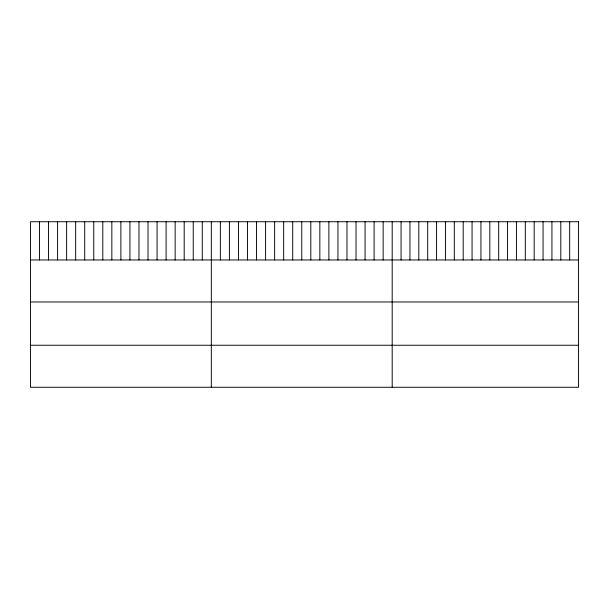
<?xml version="1.0" encoding="UTF-8"?>
<svg xmlns="http://www.w3.org/2000/svg" width="609" height="609" viewBox="0 0 609 609"><rect width="100%" height="100%" fill="white"/><g stroke="black" fill="none" stroke-linecap="round" stroke-linejoin="round"><path stroke-width="0.91" d="M30.45 259.967L578.55 259.967M30.45 301.973L578.55 301.973M30.45 345.257L578.55 345.257M569.674 221.737L569.674 259.967M560.805 221.737L560.805 259.967M551.929 221.737L551.929 259.967M543.053 221.737L543.053 259.967M534.177 221.737L534.177 259.967M525.308 221.737L525.308 259.967M516.432 221.737L516.432 259.967M507.556 221.737L507.556 259.967M498.687 221.737L498.687 259.967M489.811 221.737L489.811 259.967M480.935 221.737L480.935 259.967M472.059 221.737L472.059 259.967M463.19 221.737L463.19 259.967M454.314 221.737L454.314 259.967M445.438 221.737L445.438 259.967M436.569 221.737L436.569 259.967M427.693 221.737L427.693 259.967M418.817 221.737L418.817 259.967M409.941 221.737L409.941 259.967M401.072 221.737L401.072 259.967M392.196 221.737L392.196 387.263M383.152 221.737L383.152 259.967M374.109 221.737L374.109 259.967M365.065 221.737L365.065 259.967M356.021 221.737L356.021 259.967M346.978 221.737L346.978 259.967M337.934 221.737L337.934 259.967M328.89 221.737L328.89 259.967M319.847 221.737L319.847 259.967M310.803 221.737L310.803 259.967M301.76 221.737L301.76 259.967M292.716 221.737L292.716 259.967M283.672 221.737L283.672 259.967M274.629 221.737L274.629 259.967M265.585 221.737L265.585 259.967M256.541 221.737L256.541 259.967M247.498 221.737L247.498 259.967M238.454 221.737L238.454 259.967M229.41 221.737L229.41 259.967M220.367 221.737L220.367 259.967M211.323 221.737L211.323 387.263M202.279 221.737L202.279 259.967M193.236 221.737L193.236 259.967M184.192 221.737L184.192 259.967M175.148 221.737L175.148 259.967M166.105 221.737L166.105 259.967M157.061 221.737L157.061 259.967M148.017 221.737L148.017 259.967M138.974 221.737L138.974 259.967M129.93 221.737L129.93 259.967M120.887 221.737L120.887 259.967M111.843 221.737L111.843 259.967M102.799 221.737L102.799 259.967M93.756 221.737L93.756 259.967M84.712 221.737L84.712 259.967M75.668 221.737L75.668 259.967M66.625 221.737L66.625 259.967M57.581 221.737L57.581 259.967M48.537 221.737L48.537 259.967M39.494 221.737L39.494 259.967M578.55 221.737L30.45 221.737L30.45 387.263L578.55 387.263L578.55 221.737"/></g></svg>
